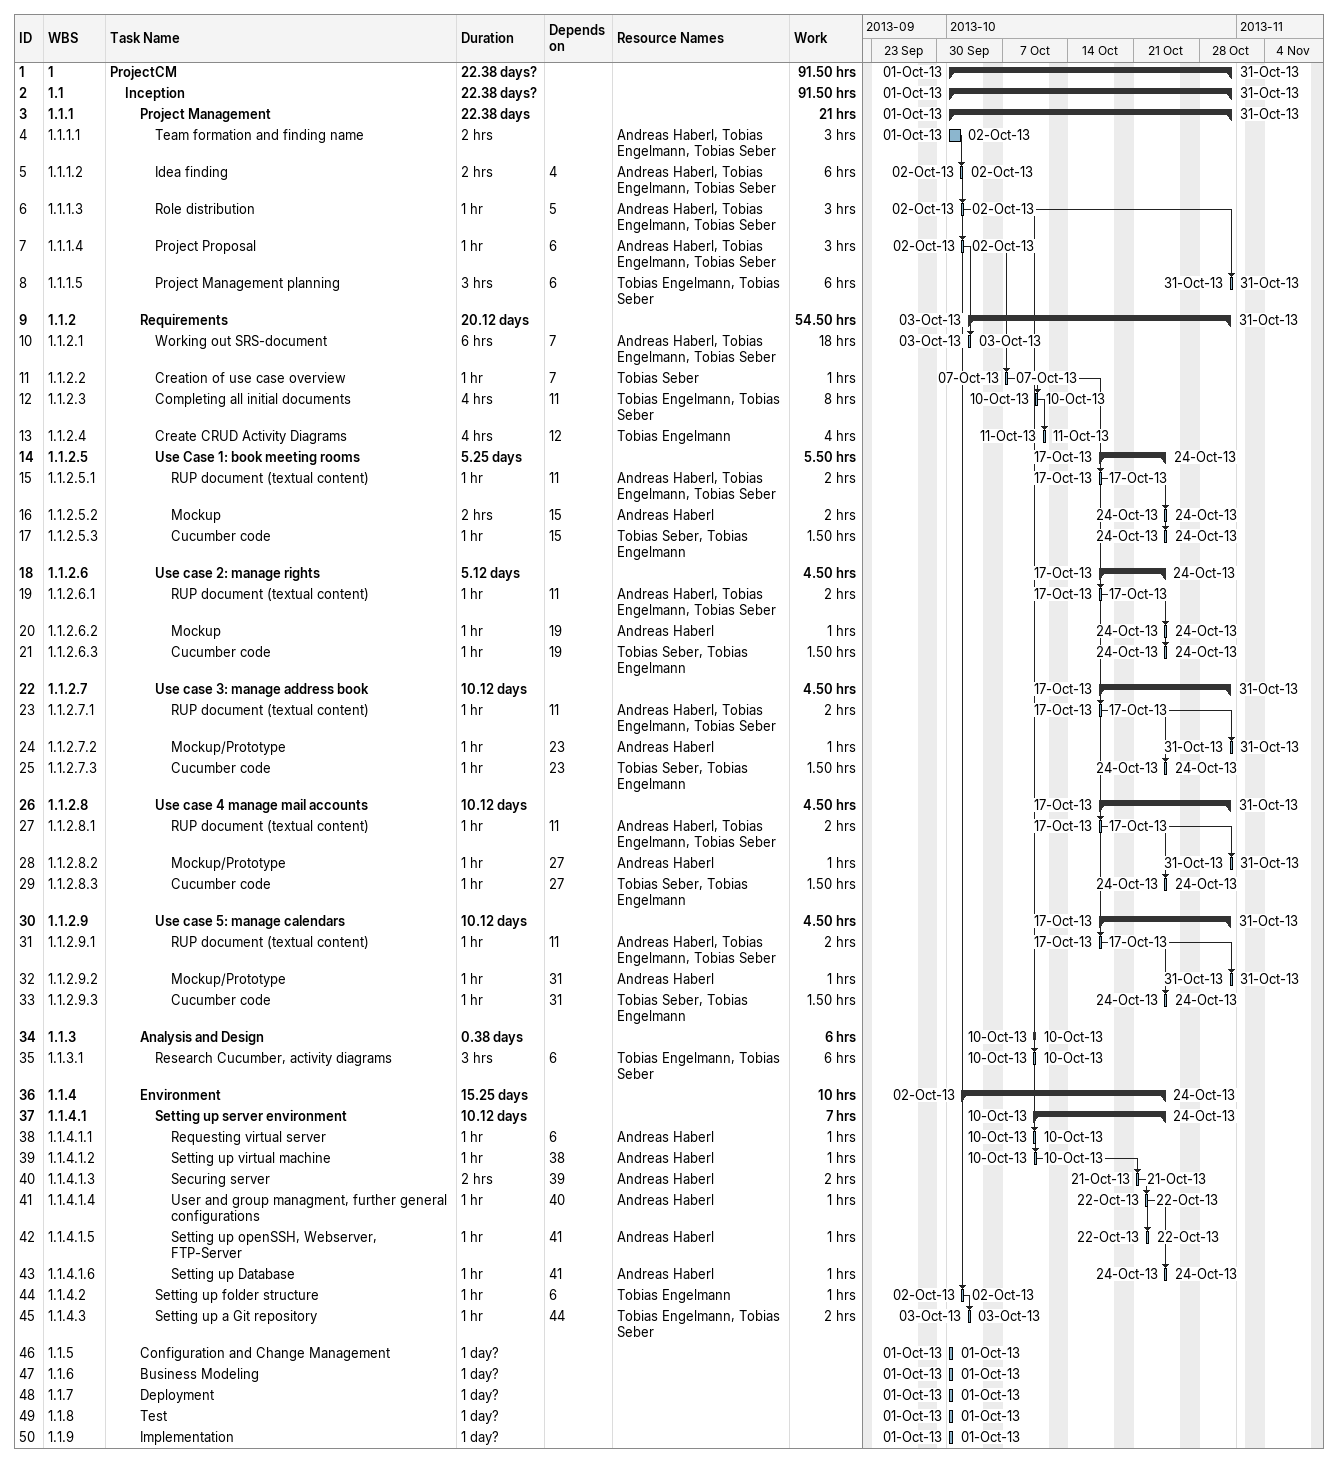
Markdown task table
| ID | WBS | Task | Duration | Start | Finish | Predecessors | Resources | Work (h) |
|---|---|---|---|---|---|---|---|---|
| 1 | 1 | **ProjectCM** | 22.38d? | 2013-10-01 | 2013-10-31 |  |  | 91.50 |
| 2 | 1.1 | **Inception** | 22.38d? | 2013-10-01 | 2013-10-31 |  |  | 91.50 |
| 3 | 1.1.1 | **Project Management** | 22.38d | 2013-10-01 | 2013-10-31 |  |  | 21 |
| 4 | 1.1.1.1 | Team formation and finding name | 2h | 2013-10-01 | 2013-10-02 |  | Andreas Haberl, Tobias Engelmann, Tobias Seber | 3 |
| 5 | 1.1.1.2 | Idea finding | 2h | 2013-10-02 | 2013-10-02 | 4 | Andreas Haberl, Tobias Engelmann, Tobias Seber | 6 |
| 6 | 1.1.1.3 | Role distribution | 1h | 2013-10-02 | 2013-10-02 | 5 | Andreas Haberl, Tobias Engelmann, Tobias Seber | 3 |
| 7 | 1.1.1.4 | Project Proposal | 1h | 2013-10-02 | 2013-10-02 | 6 | Andreas Haberl, Tobias Engelmann, Tobias Seber | 3 |
| 8 | 1.1.1.5 | Project Management planning | 3h | 2013-10-31 | 2013-10-31 | 6 | Tobias Engelmann, Tobias Seber | 6 |
| 9 | 1.1.2 | **Requirements** | 20.12d | 2013-10-03 | 2013-10-31 |  |  | 54.50 |
| 10 | 1.1.2.1 | Working out SRS-document | 6h | 2013-10-03 | 2013-10-03 | 7 | Andreas Haberl, Tobias Engelmann, Tobias Seber | 18 |
| 11 | 1.1.2.2 | Creation of use case overview | 1h | 2013-10-07 | 2013-10-07 | 7 | Tobias Seber | 1 |
| 12 | 1.1.2.3 | Completing all initial documents | 4h | 2013-10-10 | 2013-10-10 | 11 | Tobias Engelmann, Tobias Seber | 8 |
| 13 | 1.1.2.4 | Create CRUD Activity Diagrams | 4h | 2013-10-11 | 2013-10-11 | 12 | Tobias Engelmann | 4 |
| 14 | 1.1.2.5 | **Use Case 1: book meeting rooms** | 5.25d | 2013-10-17 | 2013-10-24 |  |  | 5.50 |
| 15 | 1.1.2.5.1 | RUP document (textual content) | 1h | 2013-10-17 | 2013-10-17 | 11 | Andreas Haberl, Tobias Engelmann, Tobias Seber | 2 |
| 16 | 1.1.2.5.2 | Mockup | 2h | 2013-10-24 | 2013-10-24 | 15 | Andreas Haberl | 2 |
| 17 | 1.1.2.5.3 | Cucumber code | 1h | 2013-10-24 | 2013-10-24 | 15 | Tobias Seber, Tobias Engelmann | 1.50 |
| 18 | 1.1.2.6 | **Use case 2: manage rights** | 5.12d | 2013-10-17 | 2013-10-24 |  |  | 4.50 |
| 19 | 1.1.2.6.1 | RUP document (textual content) | 1h | 2013-10-17 | 2013-10-17 | 11 | Andreas Haberl, Tobias Engelmann, Tobias Seber | 2 |
| 20 | 1.1.2.6.2 | Mockup | 1h | 2013-10-24 | 2013-10-24 | 19 | Andreas Haberl | 1 |
| 21 | 1.1.2.6.3 | Cucumber code | 1h | 2013-10-24 | 2013-10-24 | 19 | Tobias Seber, Tobias Engelmann | 1.50 |
| 22 | 1.1.2.7 | **Use case 3: manage address book** | 10.12d | 2013-10-17 | 2013-10-31 |  |  | 4.50 |
| 23 | 1.1.2.7.1 | RUP document (textual content) | 1h | 2013-10-17 | 2013-10-17 | 11 | Andreas Haberl, Tobias Engelmann, Tobias Seber | 2 |
| 24 | 1.1.2.7.2 | Mockup/Prototype | 1h | 2013-10-31 | 2013-10-31 | 23 | Andreas Haberl | 1 |
| 25 | 1.1.2.7.3 | Cucumber code | 1h | 2013-10-24 | 2013-10-24 | 23 | Tobias Seber, Tobias Engelmann | 1.50 |
| 26 | 1.1.2.8 | **Use case 4 manage mail accounts** | 10.12d | 2013-10-17 | 2013-10-31 |  |  | 4.50 |
| 27 | 1.1.2.8.1 | RUP document (textual content) | 1h | 2013-10-17 | 2013-10-17 | 11 | Andreas Haberl, Tobias Engelmann, Tobias Seber | 2 |
| 28 | 1.1.2.8.2 | Mockup/Prototype | 1h | 2013-10-31 | 2013-10-31 | 27 | Andreas Haberl | 1 |
| 29 | 1.1.2.8.3 | Cucumber code | 1h | 2013-10-24 | 2013-10-24 | 27 | Tobias Seber, Tobias Engelmann | 1.50 |
| 30 | 1.1.2.9 | **Use case 5: manage calendars** | 10.12d | 2013-10-17 | 2013-10-31 |  |  | 4.50 |
| 31 | 1.1.2.9.1 | RUP document (textual content) | 1h | 2013-10-17 | 2013-10-17 | 11 | Andreas Haberl, Tobias Engelmann, Tobias Seber | 2 |
| 32 | 1.1.2.9.2 | Mockup/Prototype | 1h | 2013-10-31 | 2013-10-31 | 31 | Andreas Haberl | 1 |
| 33 | 1.1.2.9.3 | Cucumber code | 1h | 2013-10-24 | 2013-10-24 | 31 | Tobias Seber, Tobias Engelmann | 1.50 |
| 34 | 1.1.3 | **Analysis and Design** | 0.38d | 2013-10-10 | 2013-10-10 |  |  | 6 |
| 35 | 1.1.3.1 | Research Cucumber, activity diagrams | 3h | 2013-10-10 | 2013-10-10 | 6 | Tobias Engelmann, Tobias Seber | 6 |
| 36 | 1.1.4 | **Environment** | 15.25d | 2013-10-02 | 2013-10-24 |  |  | 10 |
| 37 | 1.1.4.1 | **Setting up server environment** | 10.12d | 2013-10-10 | 2013-10-24 |  |  | 7 |
| 38 | 1.1.4.1.1 | Requesting virtual server | 1h | 2013-10-10 | 2013-10-10 | 6 | Andreas Haberl | 1 |
| 39 | 1.1.4.1.2 | Setting up virtual machine | 1h | 2013-10-10 | 2013-10-10 | 38 | Andreas Haberl | 1 |
| 40 | 1.1.4.1.3 | Securing server | 2h | 2013-10-21 | 2013-10-21 | 39 | Andreas Haberl | 2 |
| 41 | 1.1.4.1.4 | User and group managment, further general configurations | 1h | 2013-10-22 | 2013-10-22 | 40 | Andreas Haberl | 1 |
| 42 | 1.1.4.1.5 | Setting up openSSH, Webserver, FTP-Server | 1h | 2013-10-22 | 2013-10-22 | 41 | Andreas Haberl | 1 |
| 43 | 1.1.4.1.6 | Setting up Database | 1h | 2013-10-24 | 2013-10-24 | 41 | Andreas Haberl | 1 |
| 44 | 1.1.4.2 | Setting up folder structure | 1h | 2013-10-02 | 2013-10-02 | 6 | Tobias Engelmann | 1 |
| 45 | 1.1.4.3 | Setting up a Git repository | 1h | 2013-10-03 | 2013-10-03 | 44 | Tobias Engelmann, Tobias Seber | 2 |
| 46 | 1.1.5 | Configuration and Change Management | 1d? | 2013-10-01 | 2013-10-01 |  |  |  |
| 47 | 1.1.6 | Business Modeling | 1d? | 2013-10-01 | 2013-10-01 |  |  |  |
| 48 | 1.1.7 | Deployment | 1d? | 2013-10-01 | 2013-10-01 |  |  |  |
| 49 | 1.1.8 | Test | 1d? | 2013-10-01 | 2013-10-01 |  |  |  |
| 50 | 1.1.9 | Implementation | 1d? | 2013-10-01 | 2013-10-01 |  |  |  |
